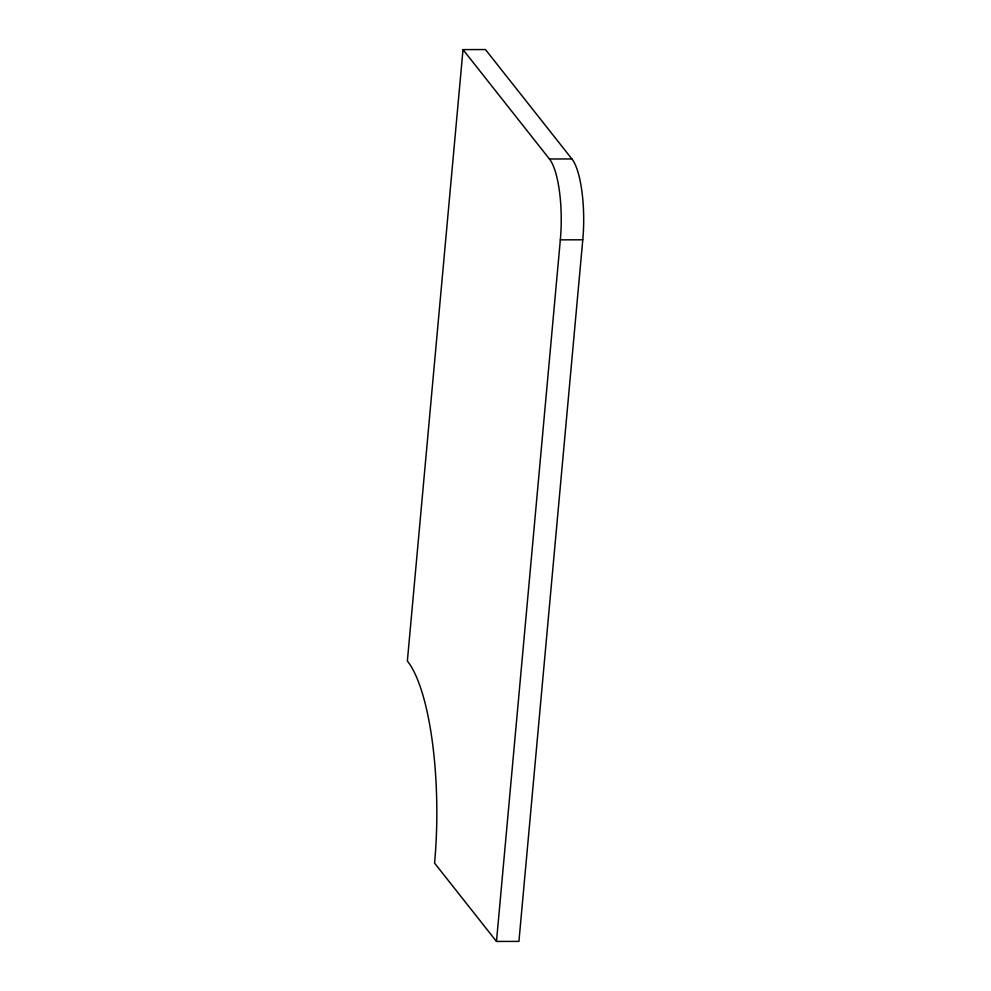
<?xml version="1.0" encoding="UTF-8"?>
<svg xmlns="http://www.w3.org/2000/svg" width="991" height="991" viewBox="0 0 991 991"><rect width="100%" height="100%" fill="white"/><g stroke="black" fill="none" stroke-linecap="round" stroke-linejoin="round"><path stroke-width="1.49" d="M463.008 49.612L407.363 660.997A159.006 43.133 89.9 0 1 434.578 863.111L496.479 941.45L518.925 941.388L582.782 239.797A63.597 17.256 89.9 0 0 571.894 158.944L485.454 49.55L463.008 49.612L549.448 159.006A63.597 17.256 89.9 0 1 560.336 239.847L496.479 941.45M549.448 159.006L571.894 158.944M560.336 239.847L582.782 239.797"/></g></svg>
